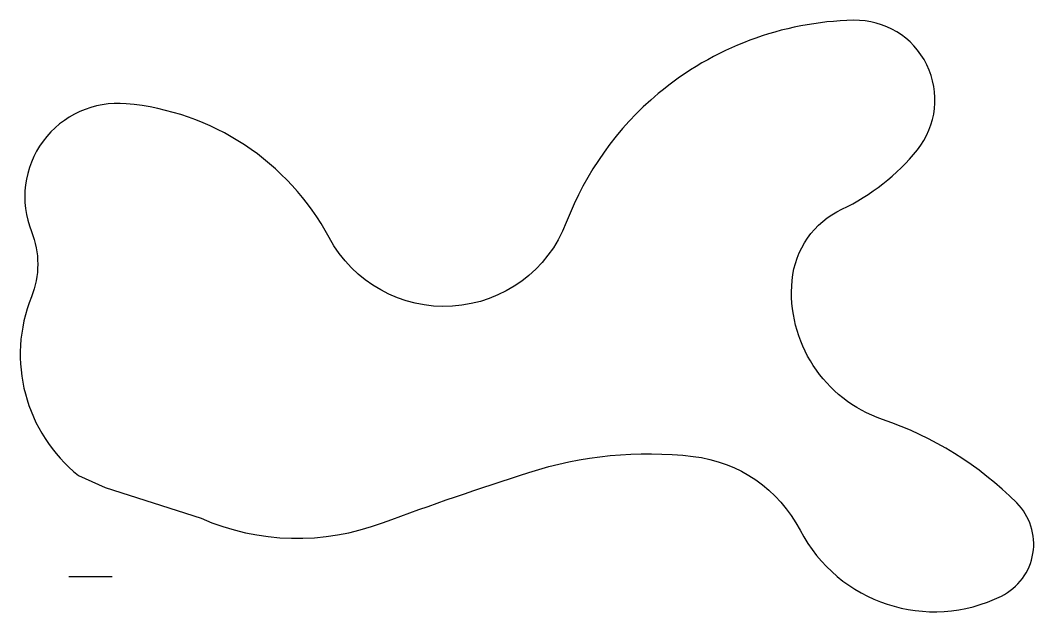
# Model space of a CAD drawing. Header units: metres. Extents: x -6.1 to 40.8, y -5 to 22.4.
import ezdxf

# ---------------------------------------------------------------- set-up
doc = ezdxf.new("R2010")
doc.units = ezdxf.units.M
doc.header["$MEASUREMENT"] = 0

msp = doc.modelspace()

# ---------------------------------------------------------------- linework, layer by layer
msp.add_line((-3.899, -3.414), (-1.899, -3.414))
msp.add_lwpolyline([(-2.222, 0.71), (2.222, -0.71, 0.196204), (10.632, -0.919, -0.010367), (17.4, 1.41, -0.107097), (25.011, 2.154, -0.24885), (29.969, -1.266, 0.408457), (39.291, -4.314, 0.513253), (40, 0, 0.114975), (33.787, 3.864, -0.346343), (29.598, 10.307, -0.266094), (31.903, 13.603, 0.113717), (35.399, 16.353, 0.637298), (32.449, 22.351, 0.170514), (23.4, 18.955, 0.127815), (19.139, 12.985, -0.642386), (8.153, 12.289, 0.253137), (-1.243, 18.485, 0.559513), (-5.631, 12.562, -0.193667), (-5.631, 9.546, 0.331532), (-3.449, 1.268), (-2.222, 0.71)], format="xyb", close=True)

doc.saveas('drawing.dxf')
